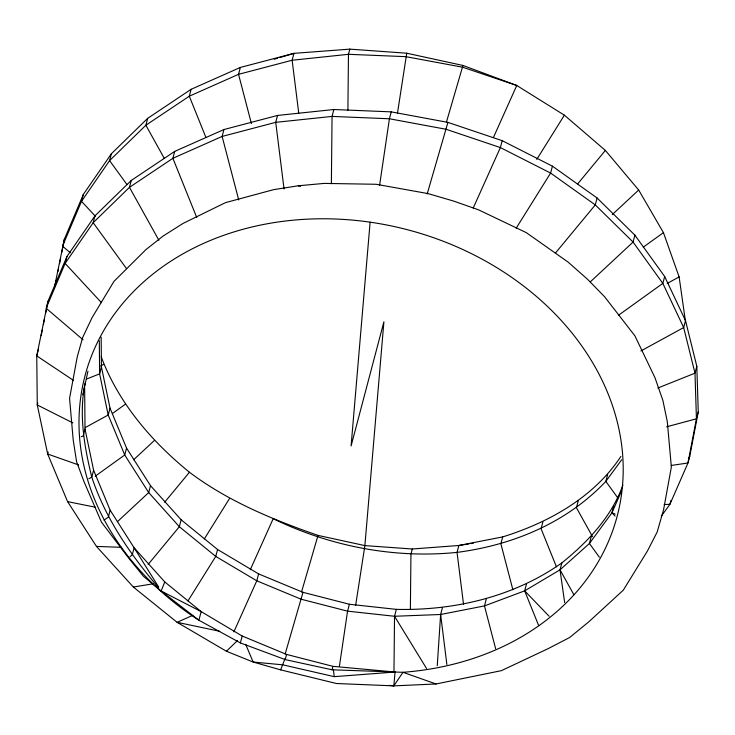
<?xml version="1.0" encoding="UTF-8"?>
<svg xmlns="http://www.w3.org/2000/svg" width="735" height="735" viewBox="0 0 735 735"><rect width="100%" height="100%" fill="white"/><g stroke="black" fill="none" stroke-linecap="round" stroke-linejoin="round"><path stroke-width="1.1" d="M331.375 183.722L332.055 116.415L333.883 109.515L391.25 111.867L447.918 122.377L502.189 140.679L552.426 166.165L597.105 198L634.893 235.163L664.661 276.489L685.507 320.653L696.808 366.269L698.25 411.894L689.788 456.095L687.969 462.995L669.888 504.366L661.279 516.172M347.903 110.213L348.463 54.307L349.832 49.135L406.74 53.214L462.958 65.452L516.769 85.481L564.379 115.174L605.374 150.427L638.678 190.025L663.448 232.646L679.122 276.92L685.305 320.331M393.969 672.176L394.53 616.27L396.349 609.37C454.588 610.712 513.793 596.783 561.843 562.918C587.66 542.053 611.538 516.935 622.876 485.128M410.387 608.929L410.938 554.172L412.307 548.999L458.87 545.489L468.893 543.918M437.252 665.754L440.632 614.488L442.461 607.588M370.118 222.181L351.091 445.989L383.909 321.783L364.882 545.6L355.621 605.53M389.311 685.397L393.831 685.865L395.053 672.029L332.973 666.351L286.586 654.426L242.192 636.014L201.169 611.612L161.14 590.995L143.408 576.222L128.662 558.058L101.412 522.061L83.919 481.434L76.587 461.69L73.197 439.943L69.568 398.333L77.267 356.751L82.715 337.356L92.132 317.52L113.989 281.367L145.787 249.735L162.968 236.137L183.162 223.357L225.489 202.639L273.668 189.639L298.254 185.79L324.163 183.401L376.127 184.274L428.165 193.617L453.67 201.087L478.513 209.815L526.242 232.609L568.155 262.129L587.596 279.337L604.62 296.775L634.957 335.923L655.023 377.818L662.887 400.456L667.316 421.734L671.358 467.001L663.567 509.759L657.191 531.993L647.397 551.085L623.308 590.15L588.928 621.718L569.616 637.53L547.97 648.729L501.389 670.66L436.048 683.973L393.831 685.865L336.465 683.513L280.623 669.861L253.143 662.033L226.426 651.247L177.107 622.315L133.338 587.026L96.46 546.408L67.602 501.637L47.674 454.028L37.274 404.957L36.75 355.887L47.94 301.332L66.94 256.506L94.999 215.814L131.28 180.442L174.7 151.401L223.954 129.535L277.545 115.441L333.883 109.515M379.572 185.422L389.421 118.767L391.25 111.867M397.479 113.153L406.74 53.214M339.377 666.507L347.563 611.153L349.382 604.253L396.349 609.37M41.188 335.684L42.281 330.144M43.365 324.604L44.458 319.063M45.542 313.523L47.94 301.332M54.463 287.128L64.349 239.233L83.349 194.407L111.408 153.716L147.689 118.335L191.109 89.302L240.363 67.427L293.954 53.343L349.832 49.135M55.851 282.451L56.292 280.228M58.028 271.371L58.469 269.148M59.553 263.608L60.647 258.068M61.74 252.528L62.824 246.988M63.265 244.773L64.349 239.233M158.328 587.458C130.38 554.502 105.417 518.487 91.783 477.125C84.24 446.393 78.608 413.943 85.242 382.54M82.834 394.768L87.943 371.203M38.569 348.978L36.75 355.887L73.39 380.335M66.94 256.506L65.112 263.406L46.121 308.231L83.083 339.8M83.349 194.407L81.521 201.307L62.53 246.133L70.266 252.739M37.797 402.991L37.274 404.957L72.829 422.901M94.999 215.814L93.17 222.714L65.112 263.406L101.485 302.701M111.408 153.716L109.579 160.616L81.521 201.307L95.449 216.356M48.198 452.053L47.674 454.028L78.654 464.952M131.28 180.442L129.461 187.342L93.17 222.714L126.567 268.679M147.689 118.335L145.87 125.235L109.579 160.616L126.944 184.513M84.663 387.86L85.021 429.047L83.202 435.947L81.199 436.746M101.164 337.2L101.43 366.949L99.611 373.849L108.192 415.018L124.729 454.983L148.7 492.588L179.349 526.719L215.75 556.413L256.781 580.806L301.166 599.227L347.563 611.153L394.53 616.27L440.632 614.488L484.466 605.916L524.671 590.857L560.015 569.818L589.424 543.496L611.97 512.754L621.507 490.989M174.7 151.401L172.881 158.301L196.769 217.542M191.109 89.302L189.29 96.202L205.929 137.454M85.021 429.047L93.611 470.225L91.783 477.125L88.834 478.742M101.43 366.949L110.02 408.118L108.192 415.018L85.315 427.531M93.611 470.225L110.14 510.191L108.321 517.091L104.002 520.196M110.02 408.118L126.549 448.084L124.729 454.983L95.238 476.188M223.954 129.535L222.126 136.434L238.737 199.975M240.363 67.427L238.535 74.327L251.425 123.636M126.549 448.084L150.519 485.688L148.7 492.588L117.609 521.519M277.545 115.441L275.726 122.341L284.05 188.978M150.519 485.688L181.177 519.82L179.349 526.719L148.204 564.37M181.177 519.82L217.578 549.514L215.75 556.413L187.985 600.908M436.048 683.973L402.964 672.304L332.064 669.796L285.217 659.598L240.373 642.914L242.192 636.014M217.578 549.514L258.601 573.906L256.781 580.806L233.868 631.843M285.217 659.598L286.586 654.426M258.601 573.906L302.995 592.327L285.143 654.04M101.209 356.797C118.5 402.927 151.548 441.441 189.446 472.247C227.997 501.252 272.768 519.673 318.034 535.402L301.543 591.932M447.918 122.377L427.182 193.957M462.958 65.452L446.476 121.992M332.064 669.796L332.973 666.351M502.189 140.679L500.37 147.579L473.239 207.996M552.426 166.165L550.598 173.065L516.191 228.199M486.285 599.016L484.466 605.916L495.647 648.711M620.91 456.407C593.852 497.448 548.696 522.567 502.694 536.908L500.875 543.808L512.901 589.828M597.105 198L595.286 204.9L555.439 253.051M538.654 625.577L524.671 590.857L526.499 583.948M542.899 521.85L541.079 528.75L556.441 566.832M634.893 235.163L633.074 242.063L590.223 281.955M564.655 602.544L560.015 569.818L561.843 562.918M578.252 500.811L576.424 507.72L592.529 536.679M591.243 536.596L589.424 543.496L599.383 557.222M607.652 474.498L605.824 481.397C566.575 522.824 512.984 545.094 457.041 552.389C394.006 558.765 330.079 546.298 273.19 518.708L250.277 569.744M664.661 276.489L662.832 283.388L618.594 315.186M615.048 516.08L611.97 512.754L613.789 505.855M685.507 320.653L683.679 327.553L694.988 373.169L696.431 418.794L687.969 462.995L671.22 465.448M696.808 366.269L694.988 373.169L657.834 388.034M670.926 500.425L669.888 504.366L664.164 504.522M698.25 411.894L696.431 418.794L666.645 426.805M285.061 658.588L280.623 669.861M110.14 510.191L134.11 547.786L164.769 581.927L161.14 590.995L198.891 620.239L240.373 642.914M688.438 459.191L689.788 456.095M493.396 137.555L516.769 85.481L462.499 67.179L405.83 56.659L348.463 54.307L292.135 60.242L238.535 74.327L189.29 96.202L145.87 125.235L164.19 158.19M204.339 538.893L229.531 498.523M536.78 159.385L564.379 115.174M393.831 685.865L402.964 672.304A275.184 223.477 14.8 0 0 595.69 367.987A275.184 223.477 14.8 0 0 172.606 260.052A275.184 223.477 14.8 0 0 198.891 620.239L201.169 611.612L164.769 581.927M621.746 459.697L605.824 481.397L617.85 497.944M164.677 502.18L189.446 472.247M577.701 183.879L605.374 150.427M226.426 651.247L237.469 640.58M133.669 459.742L154.304 440.541M130.113 556.707L132.291 554.686L134.11 547.786L158.732 587.155M612.273 214.602L638.678 190.025M112.473 413.483L125.336 404.241M643.235 247.171L663.448 232.646M100.658 366.012L103.635 364.385M667.205 283.434L679.122 276.92M640.902 350.953L683.679 327.553L662.832 283.388L633.074 242.063L595.286 204.9L550.598 173.065L500.37 147.579L446.099 129.277L389.421 118.767L332.055 116.415L275.726 122.341L222.126 136.434L172.881 158.301L129.461 187.342L158.889 240.271M192.8 615.333L177.107 622.315L219.747 631.291M86.868 378.948L99.611 373.849L99.317 340.673M274.256 59.241L277.536 58.258M279.732 57.606L293.954 53.343L292.135 60.242L298.768 113.319M502.694 536.908L458.87 545.489L457.041 552.389L463.537 604.345M133.338 587.026L153.541 583.746M471.126 543.569L473.349 543.22M245.692 644.338L253.143 662.033L282.782 664.826L334.26 676.659L395.053 672.029M96.46 546.408L121.56 547.327M412.307 548.999L364.882 545.6L318.034 535.402M67.602 501.637L95.596 507.26M298.254 185.79L300.486 186.295M302.995 592.327L349.382 604.253M611.97 512.754L615.121 514.096M524.671 590.857L549.118 616.242M394.53 616.27L426.557 668.501M560.015 569.818L573.916 594.771M440.632 614.488L446.871 664.532M333.359 669.438L334.26 676.659"/></g></svg>
